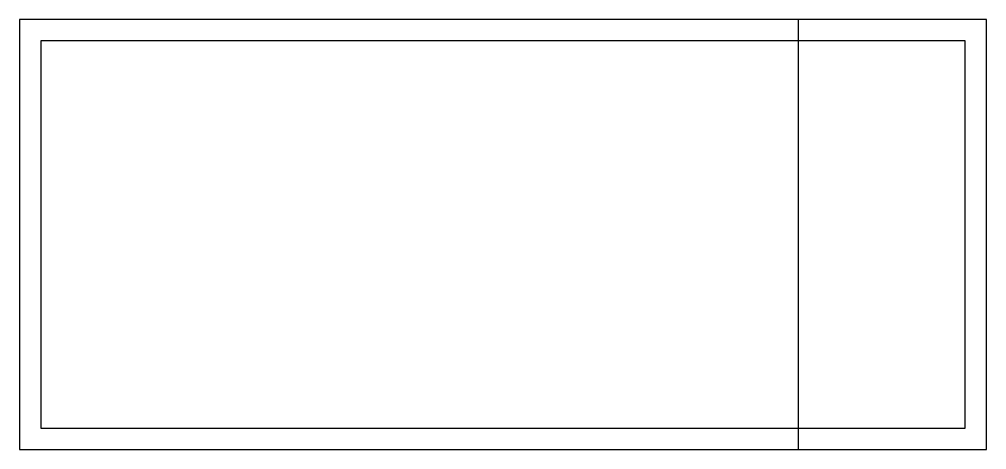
# Model space of a CAD drawing. Header units: millimetres. Extents: x 18 to 198, y 37 to 117.
import ezdxf

# ---------------------------------------------------------------- set-up
doc = ezdxf.new("R2010")
doc.units = ezdxf.units.MM
for name, color, linetype in [('CUT', 1, 'Continuous'), ('PERF', 30, 'Continuous'), ('SAFE', 3, 'Continuous')]:
    doc.layers.add(name, color=color, linetype=linetype)

msp = doc.modelspace()

# ---------------------------------------------------------------- linework, layer by layer
at = {"layer": 'CUT'}
msp.add_lwpolyline([(198, 37), (198, 117), (18, 117), (18, 37), (198, 37)], close=True, dxfattribs=at)
at = {"layer": 'PERF'}
msp.add_lwpolyline([(163, 37), (163, 117)], dxfattribs=at)
at = {"layer": 'SAFE'}
msp.add_lwpolyline([(194, 41), (194, 113), (22, 113), (22, 41), (194, 41)], close=True, dxfattribs=at)

doc.saveas('drawing.dxf')
